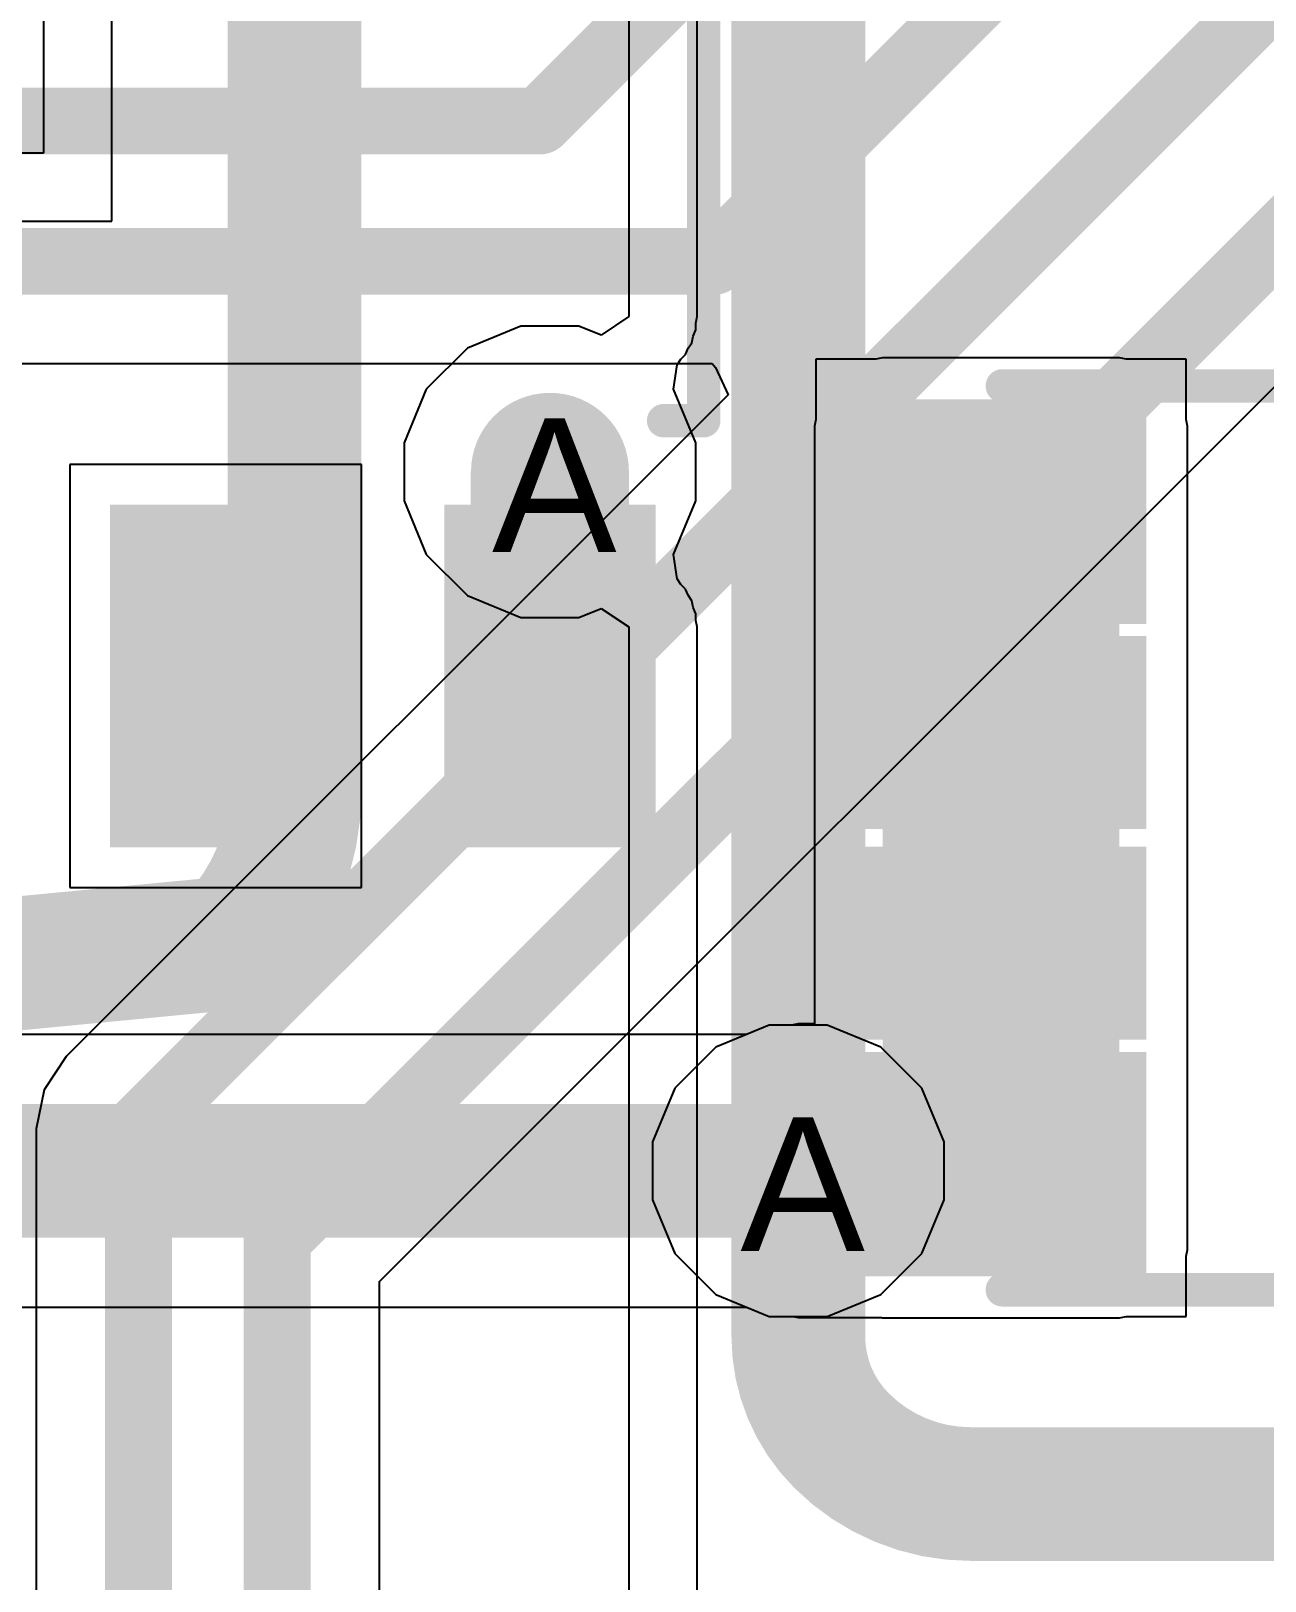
# Model space of a CAD drawing. Header units: inches. Extents: x 0 to 5271, y 0 to 5417.
# Drawn here: x 76.07 to 80.76, y 10.02 to 15.91 of the extents above; entities that cross this region are included whole.
import ezdxf

# ---------------------------------------------------------------- set-up
doc = ezdxf.new("R2010")
doc.units = ezdxf.units.IN
for name, color, linetype in [('Bottom Layer', 5, 'Continuous'), ('Drill Drawing', 1, 'Continuous'), ('L2_GND1', 16, 'Continuous'), ('L3_SIG1', 76, 'Continuous'), ('L4_PWR', 90, 'Continuous'), ('L5_GND2', 156, 'Continuous'), ('L6_SIG2', 130, 'Continuous'), ('L7_GND3', 216, 'Continuous'), ('Top Layer', 1, 'Continuous'), ('Top Overlay', 2, 'Continuous'), ('Top Paste', 8, 'Continuous'), ('Top Solder', 216, 'Continuous'), ('Via Holes', 16, 'Continuous')]:
    doc.layers.add(name, color=color, linetype=linetype)
doc.styles.add('Arial', font='', dxfattribs={"height": 0.2})
doc.styles.get('Arial').set_extended_font_data('Arial')

# ---------------------------------------------------------------- blocks, each defined once
blk = doc.blocks.new('YC164_FR_0710KL_43')
at = {"layer": 'Top Layer'}
for points in [[(-0.45000545, 0.32501332), (0.4499952899999999, 0.32501332), (0.4499952899999999, -0.32498792), (-0.45000545, -0.32498792)], [(2.22001969, -0.3249879199999999), (1.32001895, -0.32498792), (1.32001895, 0.3250133199999999), (2.22001969, 0.32501332)], [(-0.45000545, -0.57501663), (0.4499952899999999, -0.57501663), (0.4499952899999999, -1.10501557), (-0.45000545, -1.10501557)], [(2.22001969, -1.10501557), (1.32001895, -1.10501557), (1.32001895, -0.57501663), (2.22001969, -0.57501663)], [(-0.45000545, -1.37501503), (0.4499952899999999, -1.37501503), (0.4499952899999999, -1.90501397), (-0.45000545, -1.90501397)], [(2.22001969, -1.90501397), (1.32001895, -1.90501397), (1.32001895, -1.37501503), (2.22001969, -1.37501503)], [(-0.45000545, -2.15499188), (0.4499952899999999, -2.15499188), (0.4499952899999999, -2.80499312), (-0.45000545, -2.80499312)], [(2.22001969, -2.80499312), (1.32001895, -2.80499312), (1.32001895, -2.15499188), (2.22001969, -2.15499188)]]:
    blk.add_hatch(color=1, dxfattribs=at).paths.add_polyline_path(points)
at = {"layer": 'Top Paste'}
for points in [[(-0.45000545, 0.32501332), (0.4499952899999999, 0.32501332), (0.4499952899999999, -0.32498792), (-0.45000545, -0.32498792)], [(2.22001969, -0.3249879199999999), (1.32001895, -0.32498792), (1.32001895, 0.3250133199999999), (2.22001969, 0.32501332)], [(-0.45000545, -0.57501663), (0.4499952899999999, -0.57501663), (0.4499952899999999, -1.10501557), (-0.45000545, -1.10501557)], [(2.22001969, -1.10501557), (1.32001895, -1.10501557), (1.32001895, -0.57501663), (2.22001969, -0.57501663)], [(-0.45000545, -1.37501503), (0.4499952899999999, -1.37501503), (0.4499952899999999, -1.90501397), (-0.45000545, -1.90501397)], [(2.22001969, -1.90501397), (1.32001895, -1.90501397), (1.32001895, -1.37501503), (2.22001969, -1.37501503)], [(-0.45000545, -2.15499188), (0.4499952899999999, -2.15499188), (0.4499952899999999, -2.80499312), (-0.45000545, -2.80499312)], [(2.22001969, -2.80499312), (1.32001895, -2.80499312), (1.32001895, -2.15499188), (2.22001969, -2.15499188)]]:
    blk.add_hatch(color=8, dxfattribs=at).paths.add_polyline_path(points)
at = {"layer": 'Top Solder'}
for points in [[(-0.5516054499999999, 0.42661332), (0.55159529, 0.42661332), (0.55159529, -0.42658792), (-0.5516054499999999, -0.42658792)], [(2.32161969, -0.42658792), (1.21841895, -0.42658792), (1.21841895, 0.4266133199999999), (2.32161969, 0.4266133200000001)], [(-0.5516054499999999, -0.47341663), (0.55159529, -0.47341663), (0.55159529, -1.20661557), (-0.5516054499999999, -1.20661557)], [(2.32161969, -1.20661557), (1.21841895, -1.20661557), (1.21841895, -0.4734166300000001), (2.32161969, -0.4734166299999999)], [(-0.5516054499999999, -1.27341503), (0.55159529, -1.27341503), (0.55159529, -2.00661397), (-0.5516054499999999, -2.00661397)], [(2.32161969, -2.00661397), (1.21841895, -2.00661397), (1.21841895, -1.27341503), (2.32161969, -1.27341503)], [(-0.5516054499999999, -2.05339188), (0.55159529, -2.05339188), (0.55159529, -2.90659312), (-0.5516054499999999, -2.90659312)], [(2.32161969, -2.90659312), (1.21841895, -2.90659312), (1.21841895, -2.05339188), (2.32161969, -2.05339188)]]:
    blk.add_hatch(color=216, dxfattribs=at).paths.add_polyline_path(points)
at = {"layer": 'Top Overlay'}
for points in [[(1.76499012, 0.4775835, 0.127, 0.127, 0), (0.00502412, 0.4775835, 0.127, 0.127, 0)], [(-0.6390182799999999, 0.0299847, 0.1999996, 0.1999996, 0), (-0.7914182799999999, 0.1823847, 0.1999996, 0.1999996, 0)], [(-0.7914182799999999, 0.1823847, 0.1999996, 0.1999996, 0), (-0.7914182799999999, -0.1224153, 0.1999996, 0.1999996, 0)], [(-0.6390182799999999, 0.0299847, 0.1999996, 0.1999996, 0), (-0.7914182799999999, -0.1224153, 0.1999996, 0.1999996, 0)], [(1.76499012, -2.9576141, 0.127, 0.127, 0), (0.00502412, -2.9576141, 0.127, 0.127, 0)]]:
    blk.add_lwpolyline(points, format="xyseb", dxfattribs=at)
for points in [[(-0.02672588, 0.4775835, 0.0635, 0.0635, 1), (0.03677411999999999, 0.4775835, 0.0635, 0.0635, 1)], [(1.73324012, 0.4775835, 0.0635, 0.0635, 1), (1.79674012, 0.4775835, 0.0635, 0.0635, 1)], [(-0.84141818, 0.1823847, 0.0999998, 0.0999998, 1), (-0.7414183799999999, 0.1823847, 0.0999998, 0.0999998, 1)], [(-0.84141818, 0.1823847, 0.0999998, 0.0999998, 1), (-0.7414183799999999, 0.1823847, 0.0999998, 0.0999998, 1)], [(-0.6890181799999999, 0.0299847, 0.0999998, 0.0999998, 1), (-0.58901838, 0.0299847, 0.0999998, 0.0999998, 1)], [(-0.6890181799999999, 0.0299847, 0.0999998, 0.0999998, 1), (-0.58901838, 0.0299847, 0.0999998, 0.0999998, 1)], [(-0.84141818, -0.1224153, 0.0999998, 0.0999998, 1), (-0.7414183799999999, -0.1224153, 0.0999998, 0.0999998, 1)], [(-0.84141818, -0.1224153, 0.0999998, 0.0999998, 1), (-0.7414183799999999, -0.1224153, 0.0999998, 0.0999998, 1)], [(-0.02672588, -2.9576141, 0.0635, 0.0635, 1), (0.03677411999999999, -2.9576141, 0.0635, 0.0635, 1)], [(1.73324012, -2.9576141, 0.0635, 0.0635, 1), (1.79674012, -2.9576141, 0.0635, 0.0635, 1)]]:
    blk.add_lwpolyline(points, format="xyseb", close=True, dxfattribs=at)
blk = doc.blocks.new('SOP_16_150____411')
at = {"layer": 'Top Layer'}
for points in [[(-3.42499823, -2.8750133), (-2.32499789, -2.8750133), (-2.32499789, -3.4750121), (-3.42499823, -3.4750121)], [(-3.42499823, -4.1450133), (-2.32499789, -4.1450133), (-2.32499789, -4.745012099999999), (-3.42499823, -4.745012099999999)]]:
    blk.add_hatch(color=1, dxfattribs=at).paths.add_polyline_path(points)
at = {"layer": 'Top Paste'}
for points in [[(-3.42499823, -2.8750133), (-2.32499789, -2.8750133), (-2.32499789, -3.4750121), (-3.42499823, -3.4750121)], [(-3.42499823, -4.1450133), (-2.32499789, -4.1450133), (-2.32499789, -4.745012099999999), (-3.42499823, -4.745012099999999)]]:
    blk.add_hatch(color=8, dxfattribs=at).paths.add_polyline_path(points)
at = {"layer": 'Top Solder'}
for points in [[(-3.52659823, -2.7734133), (-2.22339789, -2.7734133), (-2.22339789, -3.5766121), (-3.52659823, -3.5766121)], [(-3.52659823, -4.0434133), (-2.22339789, -4.0434133), (-2.22339789, -4.8466121), (-3.52659823, -4.8466121)]]:
    blk.add_hatch(color=216, dxfattribs=at).paths.add_polyline_path(points)
at = {"layer": 'Top Overlay'}
for points in [[(-1.90502286, -4.876812699999999, 0.127, 0.127, 0), (-1.90502286, -5.0292127, 0.127, 0.127, 0)], [(-1.90502286, -5.0292127, 0.127, 0.127, 0), (1.90497714, -5.0292127, 0.127, 0.127, 0)]]:
    blk.add_lwpolyline(points, format="xyseb", dxfattribs=at)
for points in [[(-1.93677286, -4.876812699999999, 0.0635, 0.0635, 1), (-1.87327286, -4.876812699999999, 0.0635, 0.0635, 1)], [(-1.93677286, -5.0292127, 0.0635, 0.0635, 1), (-1.87327286, -5.0292127, 0.0635, 0.0635, 1)], [(-1.93677286, -5.0292127, 0.0635, 0.0635, 1), (-1.87327286, -5.0292127, 0.0635, 0.0635, 1)]]:
    blk.add_lwpolyline(points, format="xyseb", close=True, dxfattribs=at)

msp = doc.modelspace()

# ---------------------------------------------------------------- hatches: boundary and pattern name
at = {"layer": 'Bottom Layer'}
h = msp.add_hatch(color=5, dxfattribs=at)
edge = h.paths.add_edge_path()
edge.add_arc((78.04256172, 14.23721308), 0.2999994, 0, 360)
h = msp.add_hatch(color=5, dxfattribs=at)
edge = h.paths.add_edge_path()
edge.add_arc((78.98601932, 11.58057628), 0.2999994, 0, 360)
at = {"layer": 'L2_GND1'}
h = msp.add_hatch(color=16, dxfattribs=at)
edge = h.paths.add_edge_path()
edge.add_arc((78.04256172, 14.23721308), 0.2999994, 0, 360)
h = msp.add_hatch(color=16, dxfattribs=at)
edge = h.paths.add_edge_path()
edge.add_arc((78.98601932, 11.58057628), 0.2999994, 0, 360)
at = {"layer": 'L3_SIG1'}
h = msp.add_hatch(color=76, dxfattribs=at)
edge = h.paths.add_edge_path()
edge.add_arc((78.04256172, 14.23721308), 0.2999994, 0, 360)
h = msp.add_hatch(color=76, dxfattribs=at)
edge = h.paths.add_edge_path()
edge.add_arc((78.98601932, 11.58057628), 0.2999994, 0, 360)
at = {"layer": 'L4_PWR'}
h = msp.add_hatch(color=90, dxfattribs=at)
edge = h.paths.add_edge_path()
edge.add_arc((78.04256172, 14.23721308), 0.2999994, 0, 360)
h = msp.add_hatch(color=90, dxfattribs=at)
edge = h.paths.add_edge_path()
edge.add_arc((78.98601932, 11.58057628), 0.2999994, 0, 360)
at = {"layer": 'L5_GND2'}
h = msp.add_hatch(color=156, dxfattribs=at)
edge = h.paths.add_edge_path()
edge.add_arc((78.04256172, 14.23721308), 0.2999994, 0, 360)
h = msp.add_hatch(color=156, dxfattribs=at)
edge = h.paths.add_edge_path()
edge.add_arc((78.98601932, 11.58057628), 0.2999994, 0, 360)
at = {"layer": 'L6_SIG2'}
h = msp.add_hatch(color=130, dxfattribs=at)
edge = h.paths.add_edge_path()
edge.add_arc((78.04256172, 14.23721308), 0.2999994, 0, 360)
h = msp.add_hatch(color=130, dxfattribs=at)
edge = h.paths.add_edge_path()
edge.add_arc((78.98601932, 11.58057628), 0.2999994, 0, 360)
at = {"layer": 'L7_GND3'}
h = msp.add_hatch(color=216, dxfattribs=at)
edge = h.paths.add_edge_path()
edge.add_arc((78.04256172, 14.23721308), 0.2999994, 0, 360)
h = msp.add_hatch(color=216, dxfattribs=at)
edge = h.paths.add_edge_path()
edge.add_arc((78.98601932, 11.58057628), 0.2999994, 0, 360)
at = {"layer": 'Top Layer'}
h = msp.add_hatch(color=1, dxfattribs=at)
edge = h.paths.add_edge_path()
edge.add_arc((78.04256172, 14.23721308), 0.2999994, 0, 360)
for points in [[(79.30600851999999, 11.28095788), (80.20598131999999, 11.28095788), (80.20598131999999, 14.41099988), (79.30600851999999, 14.41099988)], [(78.34263732, 14.23726388), (77.74157172, 14.23726388), (77.74157172, 13.45966828), (78.34263732, 13.45966828)], [(80.20603211999999, 11.88075348), (78.98601932, 11.88075348), (78.98601932, 11.28177068), (80.20603211999999, 11.28177068)]]:
    msp.add_hatch(color=1, dxfattribs=at).paths.add_polyline_path(points)
h = msp.add_hatch(color=1, dxfattribs=at)
edge = h.paths.add_edge_path()
edge.add_arc((78.98601932, 11.58057628), 0.2999994, 0, 360)
at = {"layer": 'Via Holes'}
h = msp.add_hatch(color=7, dxfattribs=at)
edge = h.paths.add_edge_path()
edge.add_arc((78.04256172, 14.23721308), 0.1499997, 0, 360)
h = msp.add_hatch(color=7, dxfattribs=at)
edge = h.paths.add_edge_path()
edge.add_arc((78.98601932, 11.58057628), 0.1499997, 0, 360)

# ---------------------------------------------------------------- linework, layer by layer
at = {"layer": 'Bottom Layer'}
for p, q in [((78.87582142, 12.13457568), (78.78879339999999, 12.098528)), ((79.09621722, 12.13457568), (78.87582142, 12.13457568)), ((79.29983377999999, 12.05023498), (79.09621722, 12.13457568)), ((78.78879339999999, 12.098528), (75.29976812, 12.098528)), ((79.45567802, 11.89439074), (79.29983377999999, 12.05023498)), ((79.54001871999999, 11.69077418), (79.45567802, 11.89439074)), ((79.54001871999999, 11.47037838), (79.54001871999999, 11.69077418)), ((79.45567802, 11.26676182), (79.54001871999999, 11.47037838)), ((79.29983377999999, 11.11091758), (79.45567802, 11.26676182)), ((79.09621722, 11.02657688), (79.29983377999999, 11.11091758)), ((75.30986207999999, 11.06262456), (78.78879339999999, 11.06262456)), ((78.78879339999999, 11.06262456), (78.87582142, 11.02657688)), ((78.87582142, 11.02657688), (79.09621722, 11.02657688))]:
    msp.add_line(p, q, dxfattribs=at)
msp.add_lwpolyline([(75.29976812, 11.58057628, 0.508, 0.508, 0), (78.98601932, 11.58057628, 0.508, 0.508, 0)], format="xyseb", dxfattribs=at)
msp.add_lwpolyline([(78.85901931999999, 11.58057628, 0.254, 0.254, 1), (79.11301932, 11.58057628, 0.254, 0.254, 1)], format="xyseb", close=True, dxfattribs=at)
at = {"layer": 'L2_GND1'}
for p, q in [((78.87582142, 12.13457568), (78.67220486000001, 12.05023498)), ((79.09621722, 12.13457568), (78.87582142, 12.13457568)), ((79.29983377999999, 12.05023498), (79.09621722, 12.13457568)), ((78.67220486000001, 12.05023498), (78.51636061999999, 11.89439074)), ((79.45567802, 11.89439074), (79.29983377999999, 12.05023498)), ((78.51636061999999, 11.89439074), (78.43201991999999, 11.69077418)), ((79.54001871999999, 11.69077418), (79.45567802, 11.89439074)), ((78.43201991999999, 11.69077418), (78.43201991999999, 11.47037838)), ((79.54001871999999, 11.47037838), (79.54001871999999, 11.69077418)), ((78.43201991999999, 11.47037838), (78.51636061999999, 11.26676182)), ((79.45567802, 11.26676182), (79.54001871999999, 11.47037838)), ((78.51636061999999, 11.26676182), (78.67220486000001, 11.11091758)), ((79.29983377999999, 11.11091758), (79.45567802, 11.26676182)), ((78.67220486000001, 11.11091758), (78.87582142, 11.02657688)), ((79.09621722, 11.02657688), (79.29983377999999, 11.11091758)), ((78.87582142, 11.02657688), (79.09621722, 11.02657688))]:
    msp.add_line(p, q, dxfattribs=at)
at = {"layer": 'L3_SIG1'}
for p, q in [((78.87582142, 12.13457568), (78.67220486000001, 12.05023498)), ((79.09621722, 12.13457568), (78.87582142, 12.13457568)), ((79.29983377999999, 12.05023498), (79.09621722, 12.13457568)), ((78.67220486000001, 12.05023498), (78.51636061999999, 11.89439074)), ((79.45567802, 11.89439074), (79.29983377999999, 12.05023498)), ((78.51636061999999, 11.89439074), (78.43201991999999, 11.69077418)), ((79.54001871999999, 11.69077418), (79.45567802, 11.89439074)), ((78.43201991999999, 11.69077418), (78.43201991999999, 11.47037838)), ((79.54001871999999, 11.47037838), (79.54001871999999, 11.69077418)), ((78.43201991999999, 11.47037838), (78.51636061999999, 11.26676182)), ((79.45567802, 11.26676182), (79.54001871999999, 11.47037838)), ((78.51636061999999, 11.26676182), (78.67220486000001, 11.11091758)), ((79.29983377999999, 11.11091758), (79.45567802, 11.26676182)), ((78.67220486000001, 11.11091758), (78.87582142, 11.02657688)), ((79.09621722, 11.02657688), (79.29983377999999, 11.11091758)), ((78.87582142, 11.02657688), (79.09621722, 11.02657688))]:
    msp.add_line(p, q, dxfattribs=at)
at = {"layer": 'L4_PWR'}
for p, q in [((76.11882922, 21.5392), (76.11882922, 15.44817586)), ((76.37780507999999, 15.1892), (76.37780507999999, 21.5392)), ((78.34251032, 21.5392), (78.34251032, 14.82691472)), ((78.60148618, 14.82691472), (78.60148618, 21.5392)), ((76.11882922, 15.44817586), (21.64577078, 15.44817586)), ((21.38679492, 15.1892), (76.37780507999999, 15.1892)), ((77.93236381999999, 14.79121248), (77.72874726, 14.70687178)), ((78.15275962, 14.79121248), (77.93236381999999, 14.79121248)), ((78.23691236, 14.75635606), (78.15275962, 14.79121248)), ((78.34251032, 14.82691472), (78.23691236, 14.75635606)), ((78.59651032, 14.80189826), (78.60148618, 14.82691472)), ((78.59651032, 14.77639158), (78.59651032, 14.80189826)), ((78.56760258, 14.7066), (78.58177323999999, 14.727809)), ((78.58177323999999, 14.727809), (78.58674909999999, 14.752828)), ((78.58674909999999, 14.752828), (78.59651032, 14.77639158)), ((77.72874726, 14.70687178), (77.57290301999998, 14.55102754)), ((78.53980482, 14.66499988), (78.55784136, 14.68303642)), ((78.55784136, 14.68303642), (78.56760258, 14.7066)), ((78.51222042, 14.551025), (78.52563669999999, 14.64379342)), ((78.52563669999999, 14.64379342), (78.53980482, 14.66499988)), ((77.57290301999998, 14.55102754), (77.48856232, 14.34741098)), ((78.59656111999999, 14.34741098), (78.51222042, 14.551025)), ((77.48856232, 14.34741098), (77.48856232, 14.12701518)), ((78.59656111999999, 14.12701518), (78.59656111999999, 14.34741098)), ((77.48856232, 14.12701518), (77.57290301999998, 13.92339862)), ((78.51222042, 13.92340116), (78.59656111999999, 14.12701518)), ((77.57290301999998, 13.92339862), (77.72874726, 13.76755438)), ((78.52563669999999, 13.83063274), (78.51222042, 13.92340116)), ((78.53980482, 13.80942628), (78.52563669999999, 13.83063274)), ((78.55784136, 13.79138974), (78.53980482, 13.80942628)), ((78.56760258, 13.76782616), (78.55784136, 13.79138974)), ((77.72874726, 13.76755438), (77.93236381999999, 13.68321368)), ((78.58177323999999, 13.74661716), (78.56760258, 13.76782616)), ((78.58674909999999, 13.72159816), (78.58177323999999, 13.74661716)), ((77.93236381999999, 13.68321368), (78.15275962, 13.68321368)), ((78.15275962, 13.68321368), (78.23691236, 13.7180701)), ((78.23691236, 13.7180701), (78.34251032, 13.64751144)), ((78.59651032, 13.69803458), (78.58674909999999, 13.72159816)), ((78.59651032, 13.6725279), (78.59651032, 13.69803458)), ((78.60148618, 13.64751144), (78.59651032, 13.6725279)), ((78.34251032, 13.64751144), (78.34251032, 9.85118172)), ((78.60148618, 9.85118172), (78.60148618, 13.64751144))]:
    msp.add_line(p, q, dxfattribs=at)
for points in [[(78.98601932, 11.58057628, 0.508, 0.508, 0), (78.98601932, 23.14194508, 0.508, 0.508, 0)], [(77.07253571999999, 13.01939992, 0.508, 0.508, 0), (77.07253571999999, 16.51955548, 0.508, 0.508, 0)], [(77.07251031999999, 13.01939992, 0.508, 0.508, -0.1984893180531556), (76.83593217999999, 12.44693472, 0.508, 0.508, 0)], [(73.91760934, 12.16660508, 0.508, 0.508, 0), (76.83593217999999, 12.44693472, 0.508, 0.508, 0)], [(78.98601932, 10.95177388, 0.508, 0.508, 0), (78.98601932, 11.58057628, 0.508, 0.508, 0)], [(79.1501084, 10.5556177, 0.508, 0.508, -0.1989099051343555), (78.98602439999999, 10.95174594, 0.508, 0.508, 0)], [(79.64076782, 10.3523796, 0.508, 0.508, -0.1989121871787491), (79.1501084, 10.5556177, 0.508, 0.508, 0)], [(79.64078051999999, 10.35238468, 0.508, 0.508, 0), (83.30401932, 10.35238468, 0.508, 0.508, 0)]]:
    msp.add_lwpolyline(points, format="xyseb", dxfattribs=at)
for points in [[(76.94551032, 13.01939992, 0.254, 0.254, 1), (77.19951031999999, 13.01939992, 0.254, 0.254, 1)], [(76.94553572, 13.01939992, 0.254, 0.254, 1), (77.19953572, 13.01939992, 0.254, 0.254, 1)], [(76.70893217999999, 12.44693472, 0.254, 0.254, 1), (76.96293218, 12.44693472, 0.254, 0.254, 1)], [(76.70893217999999, 12.44693472, 0.254, 0.254, 1), (76.96293218, 12.44693472, 0.254, 0.254, 1)], [(78.85901931999999, 11.58057628, 0.254, 0.254, 1), (79.11301932, 11.58057628, 0.254, 0.254, 1)], [(78.85901931999999, 11.58057628, 0.254, 0.254, 1), (79.11301932, 11.58057628, 0.254, 0.254, 1)], [(78.85901931999999, 10.95177388, 0.254, 0.254, 1), (79.11301932, 10.95177388, 0.254, 0.254, 1)], [(78.8590244, 10.95174594, 0.254, 0.254, 1), (79.11302439999999, 10.95174594, 0.254, 0.254, 1)], [(79.0231084, 10.5556177, 0.254, 0.254, 1), (79.27710839999999, 10.5556177, 0.254, 0.254, 1)], [(79.0231084, 10.5556177, 0.254, 0.254, 1), (79.27710839999999, 10.5556177, 0.254, 0.254, 1)], [(79.51376782, 10.3523796, 0.254, 0.254, 1), (79.76776781999999, 10.3523796, 0.254, 0.254, 1)], [(79.51378052, 10.35238468, 0.254, 0.254, 1), (79.76778052, 10.35238468, 0.254, 0.254, 1)]]:
    msp.add_lwpolyline(points, format="xyseb", close=True, dxfattribs=at)
at = {"layer": 'L5_GND2'}
for p, q in [((78.87582142, 12.13457568), (78.67220486000001, 12.05023498)), ((79.09621722, 12.13457568), (78.87582142, 12.13457568)), ((79.29983377999999, 12.05023498), (79.09621722, 12.13457568)), ((78.67220486000001, 12.05023498), (78.51636061999999, 11.89439074)), ((79.45567802, 11.89439074), (79.29983377999999, 12.05023498)), ((78.51636061999999, 11.89439074), (78.43201991999999, 11.69077418)), ((79.54001871999999, 11.69077418), (79.45567802, 11.89439074)), ((78.43201991999999, 11.69077418), (78.43201991999999, 11.47037838)), ((79.54001871999999, 11.47037838), (79.54001871999999, 11.69077418)), ((78.43201991999999, 11.47037838), (78.51636061999999, 11.26676182)), ((79.45567802, 11.26676182), (79.54001871999999, 11.47037838)), ((78.51636061999999, 11.26676182), (78.67220486000001, 11.11091758)), ((79.29983377999999, 11.11091758), (79.45567802, 11.26676182)), ((78.67220486000001, 11.11091758), (78.87582142, 11.02657688)), ((79.09621722, 11.02657688), (79.29983377999999, 11.11091758)), ((78.87582142, 11.02657688), (79.09621722, 11.02657688))]:
    msp.add_line(p, q, dxfattribs=at)
at = {"layer": 'L6_SIG2'}
for p, q in [((77.39445278, 11.16068126), (83.34590646, 17.11213494)), ((75.1930551, 14.64833494), (78.65853204, 14.64833494)), ((78.65853204, 14.64833494), (78.67161049999999, 14.63386202)), ((78.67161049999999, 14.63386202), (78.71949712, 14.52969408)), ((78.71949712, 14.52969408), (76.20471424, 12.0149112)), ((78.87582142, 12.13457568), (78.67220486000001, 12.05023498)), ((79.09621722, 12.13457568), (78.87582142, 12.13457568)), ((79.29983377999999, 12.05023498), (79.09621722, 12.13457568)), ((78.67220486000001, 12.05023498), (78.51636061999999, 11.89439074)), ((79.45567802, 11.89439074), (79.29983377999999, 12.05023498)), ((76.20471424, 12.0149112), (76.12050561999999, 11.88888402)), ((76.12050561999999, 11.88888402), (76.09093494, 11.74022544)), ((78.51636061999999, 11.89439074), (78.43201991999999, 11.69077418)), ((79.54001871999999, 11.69077418), (79.45567802, 11.89439074)), ((76.09093494, 11.74022544), (76.09093494, 9.78459308)), ((78.43201991999999, 11.69077418), (78.43201991999999, 11.47037838)), ((79.54001871999999, 11.47037838), (79.54001871999999, 11.69077418)), ((78.43201991999999, 11.47037838), (78.51636061999999, 11.26676182)), ((79.45567802, 11.26676182), (79.54001871999999, 11.47037838)), ((78.51636061999999, 11.26676182), (78.67220486000001, 11.11091758)), ((79.29983377999999, 11.11091758), (79.45567802, 11.26676182)), ((77.39445278, 5.186164379999999), (77.39445278, 11.16068126)), ((78.67220486000001, 11.11091758), (78.87582142, 11.02657688)), ((79.09621722, 11.02657688), (79.29983377999999, 11.11091758)), ((78.87582142, 11.02657688), (79.09621722, 11.02657688))]:
    msp.add_line(p, q, dxfattribs=at)
for points in [[(76.4794, 11.74022544, 0.254, 0.254, 0), (83.10337455999999, 18.3642, 0.254, 0.254, 0)], [(78.00318664, 15.5702, 0.254, 0.254, 0), (80.56879492, 18.13580828, 0.254, 0.254, 0)], [(77.00598772000001, 11.32158772, 0.254, 0.254, 0), (83.18499999999999, 17.5006, 0.254, 0.254, 0)], [(78.66495823999999, 15.0368, 0.254, 0.254, 0), (81.01395532, 17.38579708, 0.254, 0.254, 0)], [(74.29554863999999, 15.5702, 0.254, 0.254, 0), (78.00318664, 15.5702, 0.254, 0.254, 0)], [(75.03214863999999, 15.0368, 0.254, 0.254, 0), (78.66495823999999, 15.0368, 0.254, 0.254, 0)], [(76.4794, 5.62255416, 0.254, 0.254, 0), (76.4794, 11.74022544, 0.254, 0.254, 0)], [(77.00598772000001, 4.79115628, 0.254, 0.254, 0), (77.00598772000001, 11.32158772, 0.254, 0.254, 0)]]:
    msp.add_lwpolyline(points, format="xyseb", dxfattribs=at)
for points in [[(77.93968664, 15.5702, 0.127, 0.127, 1), (78.06668664, 15.5702, 0.127, 0.127, 1)], [(77.93968664, 15.5702, 0.127, 0.127, 1), (78.06668664, 15.5702, 0.127, 0.127, 1)], [(78.60145824, 15.0368, 0.127, 0.127, 1), (78.72845824, 15.0368, 0.127, 0.127, 1)], [(78.60145824, 15.0368, 0.127, 0.127, 1), (78.72845824, 15.0368, 0.127, 0.127, 1)], [(76.4159, 11.74022544, 0.127, 0.127, 1), (76.5429, 11.74022544, 0.127, 0.127, 1)], [(76.4159, 11.74022544, 0.127, 0.127, 1), (76.5429, 11.74022544, 0.127, 0.127, 1)], [(76.94248771999999, 11.32158772, 0.127, 0.127, 1), (77.06948772, 11.32158772, 0.127, 0.127, 1)], [(76.94248771999999, 11.32158772, 0.127, 0.127, 1), (77.06948772, 11.32158772, 0.127, 0.127, 1)]]:
    msp.add_lwpolyline(points, format="xyseb", close=True, dxfattribs=at)
at = {"layer": 'L7_GND3'}
for p, q in [((78.87582142, 12.13457568), (78.67220486000001, 12.05023498)), ((79.09621722, 12.13457568), (78.87582142, 12.13457568)), ((79.29983377999999, 12.05023498), (79.09621722, 12.13457568)), ((78.67220486000001, 12.05023498), (78.51636061999999, 11.89439074)), ((79.45567802, 11.89439074), (79.29983377999999, 12.05023498)), ((78.51636061999999, 11.89439074), (78.43201991999999, 11.69077418)), ((79.54001871999999, 11.69077418), (79.45567802, 11.89439074)), ((78.43201991999999, 11.69077418), (78.43201991999999, 11.47037838)), ((79.54001871999999, 11.47037838), (79.54001871999999, 11.69077418)), ((78.43201991999999, 11.47037838), (78.51636061999999, 11.26676182)), ((79.45567802, 11.26676182), (79.54001871999999, 11.47037838)), ((78.51636061999999, 11.26676182), (78.67220486000001, 11.11091758)), ((79.29983377999999, 11.11091758), (79.45567802, 11.26676182)), ((78.67220486000001, 11.11091758), (78.87582142, 11.02657688)), ((79.09621722, 11.02657688), (79.29983377999999, 11.11091758)), ((78.87582142, 11.02657688), (79.09621722, 11.02657688))]:
    msp.add_line(p, q, dxfattribs=at)
at = {"layer": 'Top Layer'}
for p, q in [((79.30600851999999, 14.66997574), (79.28090316, 14.6649821)), ((80.20598131999999, 14.66997574), (79.30600851999999, 14.66997574)), ((80.23108667999999, 14.6649821), (80.20598131999999, 14.66997574)), ((79.28090316, 14.6649821), (79.05199582, 14.6649821)), ((79.05199582, 14.6649821), (79.05199582, 14.43595284)), ((80.45999402, 14.6649821), (80.23108667999999, 14.6649821)), ((80.45999402, 14.43595284), (80.45999402, 14.6649821)), ((79.05199582, 14.43595284), (79.04703266, 14.41099988)), ((80.46495718, 14.41099988), (80.45999402, 14.43595284)), ((79.04703266, 14.41099988), (79.04703266, 12.13972934)), ((80.46495718, 11.88101002), (80.46495718, 14.41099988)), ((77.32651032, 14.26529278), (76.21851151999999, 14.26529278)), ((76.21851151999999, 14.26529278), (76.21851151999999, 12.65729498)), ((77.32651032, 12.65729498), (77.32651032, 14.26529278)), ((76.21851151999999, 12.65729498), (77.32651032, 12.65729498)), ((78.87582142, 12.13457568), (78.67220486000001, 12.05023498)), ((78.96010878, 12.13457568), (78.87582142, 12.13457568)), ((78.98601932, 12.13972934), (78.96010878, 12.13457568)), ((79.04703266, 12.13972934), (78.98601932, 12.13972934)), ((78.67220486000001, 12.05023498), (78.51636061999999, 11.89439074)), ((78.51636061999999, 11.89439074), (78.43201991999999, 11.69077418)), ((80.46500798, 11.88075348), (80.46495718, 11.88101002)), ((80.46500798, 11.28177068), (80.46500798, 11.88075348)), ((78.43201991999999, 11.69077418), (78.43201991999999, 11.47037838)), ((78.43201991999999, 11.47037838), (78.51636061999999, 11.26676182)), ((78.51636061999999, 11.26676182), (78.67220486000001, 11.11091758)), ((80.45999402, 11.25600492), (80.46495718, 11.28095788)), ((80.45999402, 11.02697566), (80.45999402, 11.25600492)), ((80.46495718, 11.28151414), (80.46500798, 11.28177068)), ((80.46495718, 11.28095788), (80.46495718, 11.28151414)), ((78.67220486000001, 11.11091758), (78.87582142, 11.02657688)), ((78.87582142, 11.02657688), (78.96700488, 11.02657688)), ((78.96700488, 11.02657688), (78.98601932, 11.02279482)), ((78.98601932, 11.02279482), (79.30192165999999, 11.02279482)), ((79.30192165999999, 11.02279482), (79.30600851999999, 11.02198202)), ((79.30600851999999, 11.02198202), (80.20598131999999, 11.02198202)), ((80.20598131999999, 11.02198202), (80.23108667999999, 11.02697566)), ((80.23108667999999, 11.02697566), (80.45999402, 11.02697566))]:
    msp.add_line(p, q, dxfattribs=at)

# ---------------------------------------------------------------- block references
for name, p, rotation in [('SOP_16_150____411', (73.59749821999999, 16.33629194), 90), ('YC164_FR_0710KL_43', (81.52601424, 11.60598898), 180)]:
    msp.add_blockref(name, p, dxfattribs=dict(rotation=rotation))

# ---------------------------------------------------------------- texts
at = {"layer": 'Drill Drawing', "style": 'Arial'}
for p in [(77.82248342, 13.9324969), (78.76594102, 11.2758601)]:
    msp.add_text('A', height=0.508, dxfattribs=at).set_placement(p)

doc.saveas('drawing.dxf')
